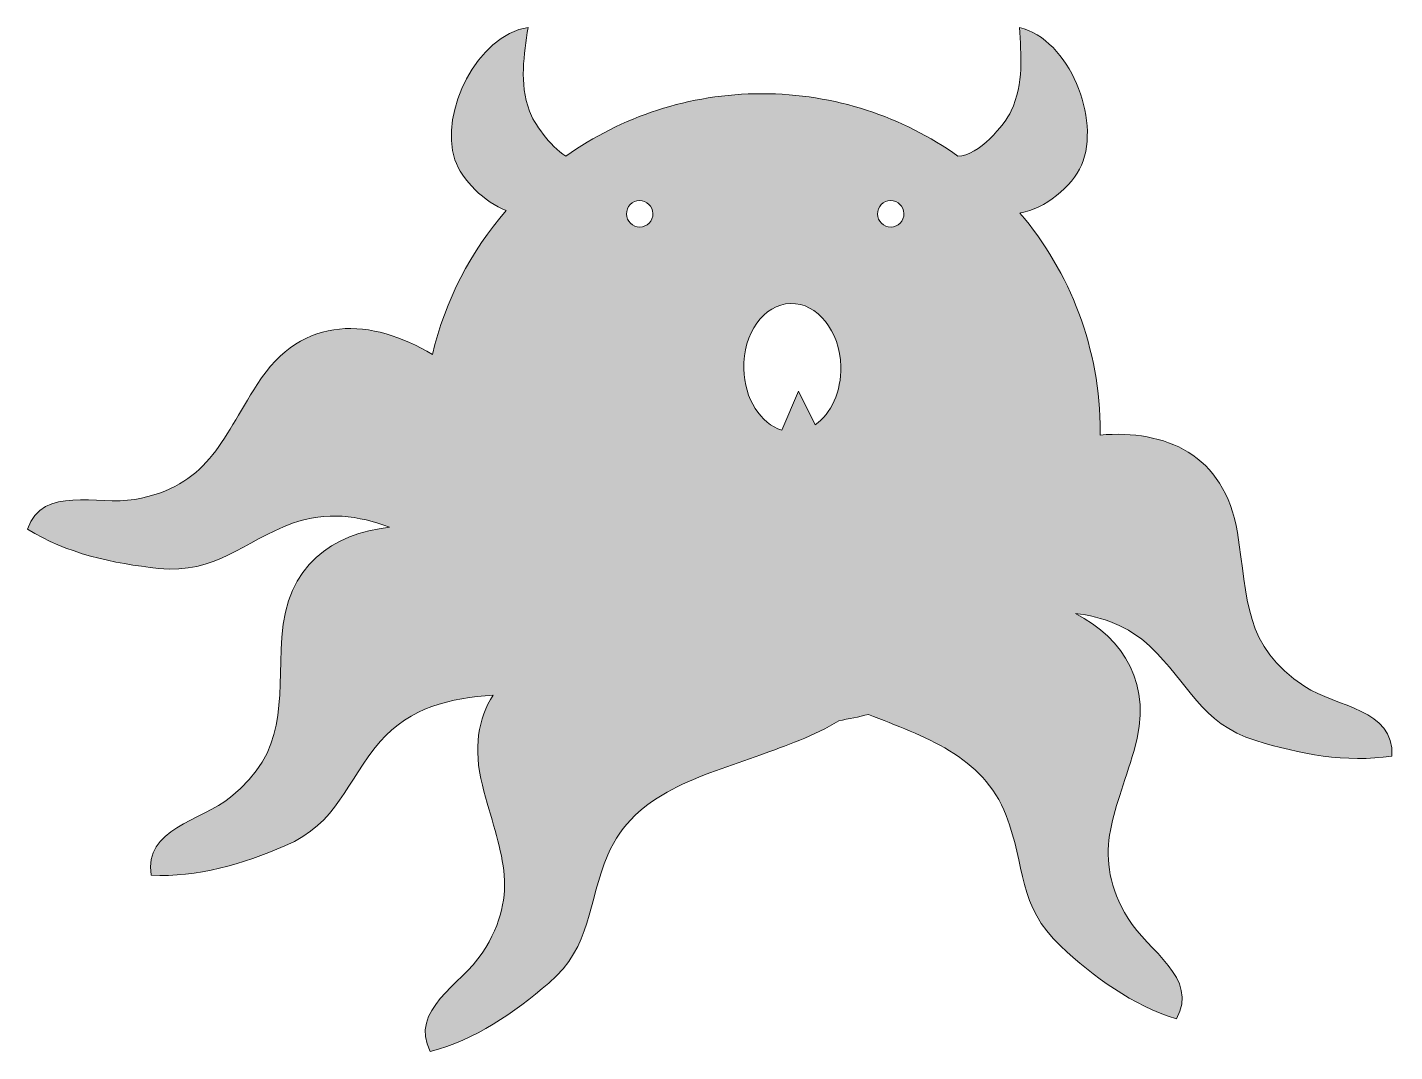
# Model space of a CAD drawing. Header units: inches. Extents: x 0 to 136, y 0 to 102.
import ezdxf

# ---------------------------------------------------------------- set-up
doc = ezdxf.new("R2010")
doc.units = ezdxf.units.IN
doc.header["$MEASUREMENT"] = 0
doc.layers.add('Layer 1', color=7, linetype='Continuous')

msp = doc.modelspace()

# ---------------------------------------------------------------- hatches: boundary and pattern name
at = {"layer": 'Layer 1', "true_color": 0xfdb91a}
h = msp.add_hatch(color=40, dxfattribs=at)
h.dxf.hatch_style = 2
edge = h.paths.add_edge_path()
edge.add_spline(control_points=[(126.66, 36.23), (120.55, 40.23), (121.07, 44.84), (119.98, 51.48), (118.7, 59.31), (112.8, 61.7), (106.38, 61.16), (106.39, 61.27), (106.39, 61.37), (106.39, 61.47), (106.39, 69.75), (103.39, 77.33), (98.42, 83.18), (98.45, 83.19), (98.49, 83.19), (98.52, 83.2), (100.8, 83.59), (103.63, 85.8), (104.53, 87.93), (106.46, 92.53), (103.34, 100.37), (98.37, 101.6), (98.53, 98.84), (98.82, 96.06), (97.56, 93.31), (96.93, 91.95), (94.31, 88.82), (92.27, 88.83), (86.79, 92.73), (80.08, 95.02), (72.84, 95.02), (65.6, 95.02), (58.9, 92.73), (53.41, 88.83), (51.77, 89.83), (50.2, 92.16), (49.79, 93.28), (48.75, 96.12), (49.26, 98.86), (49.65, 101.6), (44.6, 100.78), (40.85, 93.22), (42.4, 88.47), (43.06, 86.45), (45.37, 84.22), (47.48, 83.44), (43.98, 79.4), (41.43, 74.52), (40.17, 69.15), (34.22, 72.72), (27.31, 73.31), (22.79, 66.19), (19.18, 60.51), (17.85, 56.07), (10.65, 54.78), (6.93, 54.12), (1.58, 56.24), (0, 51.83), (3.88, 49.41), (8.5, 48.41), (13.01, 47.94), (18.75, 47.34), (21.32, 50.59), (26.29, 52.41), (29.68, 53.64), (32.85, 53.16), (35.92, 52.02), (30.28, 51.38), (25.66, 48.26), (25.24, 41.11), (24.84, 34.39), (25.83, 29.86), (20.16, 25.25), (17.23, 22.86), (11.52, 22.11), (12.28, 17.5), (16.84, 17.26), (21.37, 18.63), (25.54, 20.41), (30.85, 22.67), (31.52, 26.76), (34.99, 30.75), (37.97, 34.19), (41.97, 35.07), (46.18, 35.36), (44.71, 33.05), (44.19, 30.1), (45.12, 26.43), (46.78, 19.92), (49.1, 15.9), (45.1, 9.78), (43.03, 6.61), (37.82, 4.17), (39.95, 0), (44.37, 1.16), (48.27, 3.85), (51.7, 6.8), (56.07, 10.57), (55.47, 14.67), (57.56, 19.53), (60.24, 25.78), (66.83, 27.27), (72.72, 29.45), (75.08, 30.31), (78.08, 31.3), (80.46, 32.83), (81.46, 33), (82.43, 33.21), (83.39, 33.45), (88.9, 31.27), (94.76, 29.36), (97.06, 23.43), (98.97, 18.49), (98.21, 14.42), (102.45, 10.49), (105.76, 7.41), (109.56, 4.59), (113.94, 3.26), (116.21, 7.34), (111.1, 9.98), (109.14, 13.22), (105.37, 19.48), (107.84, 23.41), (109.74, 29.87), (111.7, 36.49), (108.7, 40.92), (103.92, 43.47), (106.61, 43.14), (109.14, 42.25), (111.34, 40.18), (115.2, 36.56), (116.29, 32.57), (121.81, 30.86), (126.13, 29.52), (130.78, 28.62), (135.3, 29.32), (135.58, 33.99), (129.82, 34.15), (126.66, 36.23)], knot_values=[0, 0, 0, 0, 1, 1, 1, 2, 2, 2, 3, 3, 3, 4, 4, 4, 5, 5, 5, 6, 6, 6, 7, 7, 7, 8, 8, 8, 9, 9, 9, 10, 10, 10, 11, 11, 11, 12, 12, 12, 13, 13, 13, 14, 14, 14, 15, 15, 15, 16, 16, 16, 17, 17, 17, 18, 18, 18, 19, 19, 19, 20, 20, 20, 21, 21, 21, 22, 22, 22, 23, 23, 23, 24, 24, 24, 25, 25, 25, 26, 26, 26, 27, 27, 27, 28, 28, 28, 29, 29, 29, 30, 30, 30, 31, 31, 31, 32, 32, 32, 33, 33, 33, 34, 34, 34, 35, 35, 35, 36, 36, 36, 37, 37, 37, 38, 38, 38, 39, 39, 39, 40, 40, 40, 41, 41, 41, 42, 42, 42, 43, 43, 43, 44, 44, 44, 45, 45, 45, 46, 46, 46, 46], degree=3, periodic=1)
edge = h.paths.add_edge_path()
edge.add_spline(control_points=[(62.01, 82.87), (61.88, 82.15), (61.19, 81.68), (60.48, 81.81), (59.77, 81.95), (59.29, 82.63), (59.43, 83.34), (59.56, 84.06), (60.24, 84.53), (60.95, 84.4), (61.67, 84.26), (62.14, 83.58), (62.01, 82.87)], knot_values=[0, 0, 0, 0, 1, 1, 1, 2, 2, 2, 3, 3, 3, 4, 4, 4, 4], degree=3, periodic=1)
edge = h.paths.add_edge_path()
edge.add_spline(control_points=[(78.13, 62.19), (78.13, 62.19), (76.45, 65.5), (76.45, 65.5), (76.45, 65.5), (74.82, 61.64), (74.82, 61.64), (72.71, 62.28), (71.11, 64.74), (71.03, 67.72), (70.94, 71.23), (73.02, 74.14), (75.68, 74.21), (78.34, 74.28), (80.57, 71.48), (80.66, 67.97), (80.73, 65.46), (79.69, 63.27), (78.13, 62.19)], knot_values=[0, 0, 0, 0, 1, 1, 1, 2, 2, 2, 3, 3, 3, 4, 4, 4, 5, 5, 5, 6, 6, 6, 6], degree=3, periodic=1)
edge = h.paths.add_edge_path()
edge.add_spline(control_points=[(86.9, 82.87), (86.77, 82.15), (86.09, 81.68), (85.37, 81.81), (84.66, 81.95), (84.19, 82.63), (84.32, 83.34), (84.45, 84.06), (85.14, 84.53), (85.85, 84.4), (86.56, 84.26), (87.03, 83.58), (86.9, 82.87)], knot_values=[0, 0, 0, 0, 1, 1, 1, 2, 2, 2, 3, 3, 3, 4, 4, 4, 4], degree=3, periodic=1)

# ---------------------------------------------------------------- linework, layer by layer
at = {"layer": 'Layer 1', "lineweight": 0}
for points, knots in [([(126.66, 36.23), (120.55, 40.23), (121.07, 44.84), (119.98, 51.48), (118.7, 59.31), (112.8, 61.7), (106.38, 61.16), (106.39, 61.27), (106.39, 61.37), (106.39, 61.47), (106.39, 69.75), (103.39, 77.33), (98.42, 83.18), (98.45, 83.19), (98.49, 83.19), (98.52, 83.2), (100.8, 83.59), (103.63, 85.8), (104.53, 87.93), (106.46, 92.53), (103.34, 100.37), (98.37, 101.6), (98.53, 98.84), (98.82, 96.06), (97.56, 93.31), (96.93, 91.95), (94.31, 88.82), (92.27, 88.83), (86.79, 92.73), (80.08, 95.02), (72.84, 95.02), (65.6, 95.02), (58.9, 92.73), (53.41, 88.83), (51.77, 89.83), (50.2, 92.16), (49.79, 93.28), (48.75, 96.12), (49.26, 98.86), (49.65, 101.6), (44.6, 100.78), (40.85, 93.22), (42.4, 88.47), (43.06, 86.45), (45.37, 84.22), (47.48, 83.44), (43.98, 79.4), (41.43, 74.52), (40.17, 69.15), (34.22, 72.72), (27.31, 73.31), (22.79, 66.19), (19.18, 60.51), (17.85, 56.07), (10.65, 54.78), (6.93, 54.12), (1.58, 56.24), (0, 51.83), (3.88, 49.41), (8.5, 48.41), (13.01, 47.94), (18.75, 47.34), (21.32, 50.59), (26.29, 52.41), (29.68, 53.64), (32.85, 53.16), (35.92, 52.02), (30.28, 51.38), (25.66, 48.26), (25.24, 41.11), (24.84, 34.39), (25.83, 29.86), (20.16, 25.25), (17.23, 22.86), (11.52, 22.11), (12.28, 17.5), (16.84, 17.26), (21.37, 18.63), (25.54, 20.41), (30.85, 22.67), (31.52, 26.76), (34.99, 30.75), (37.97, 34.19), (41.97, 35.07), (46.18, 35.36), (44.71, 33.05), (44.19, 30.1), (45.12, 26.43), (46.78, 19.92), (49.1, 15.9), (45.1, 9.78), (43.03, 6.61), (37.82, 4.17), (39.95, 0), (44.37, 1.16), (48.27, 3.85), (51.7, 6.8), (56.07, 10.57), (55.47, 14.67), (57.56, 19.53), (60.24, 25.78), (66.83, 27.27), (72.72, 29.45), (75.08, 30.31), (78.08, 31.3), (80.46, 32.83), (81.46, 33), (82.43, 33.21), (83.39, 33.45), (88.9, 31.27), (94.76, 29.36), (97.06, 23.43), (98.97, 18.49), (98.21, 14.42), (102.45, 10.49), (105.76, 7.41), (109.56, 4.59), (113.94, 3.26), (116.21, 7.34), (111.1, 9.98), (109.14, 13.22), (105.37, 19.48), (107.84, 23.41), (109.74, 29.87), (111.7, 36.49), (108.7, 40.92), (103.92, 43.47), (106.61, 43.14), (109.14, 42.25), (111.34, 40.18), (115.2, 36.56), (116.29, 32.57), (121.81, 30.86), (126.13, 29.52), (130.78, 28.62), (135.3, 29.32), (135.58, 33.99), (129.82, 34.15), (126.66, 36.23)], [0, 0, 0, 0, 1, 1, 1, 2, 2, 2, 3, 3, 3, 4, 4, 4, 5, 5, 5, 6, 6, 6, 7, 7, 7, 8, 8, 8, 9, 9, 9, 10, 10, 10, 11, 11, 11, 12, 12, 12, 13, 13, 13, 14, 14, 14, 15, 15, 15, 16, 16, 16, 17, 17, 17, 18, 18, 18, 19, 19, 19, 20, 20, 20, 21, 21, 21, 22, 22, 22, 23, 23, 23, 24, 24, 24, 25, 25, 25, 26, 26, 26, 27, 27, 27, 28, 28, 28, 29, 29, 29, 30, 30, 30, 31, 31, 31, 32, 32, 32, 33, 33, 33, 34, 34, 34, 35, 35, 35, 36, 36, 36, 37, 37, 37, 38, 38, 38, 39, 39, 39, 40, 40, 40, 41, 41, 41, 42, 42, 42, 43, 43, 43, 44, 44, 44, 45, 45, 45, 46, 46, 46, 46]), ([(62.01, 82.87), (61.88, 82.15), (61.19, 81.68), (60.48, 81.81), (59.77, 81.95), (59.29, 82.63), (59.43, 83.34), (59.56, 84.06), (60.24, 84.53), (60.95, 84.4), (61.67, 84.26), (62.14, 83.58), (62.01, 82.87)], [0, 0, 0, 0, 1, 1, 1, 2, 2, 2, 3, 3, 3, 4, 4, 4, 4]), ([(86.9, 82.87), (86.77, 82.15), (86.09, 81.68), (85.37, 81.81), (84.66, 81.95), (84.19, 82.63), (84.32, 83.34), (84.45, 84.06), (85.14, 84.53), (85.85, 84.4), (86.56, 84.26), (87.03, 83.58), (86.9, 82.87)], [0, 0, 0, 0, 1, 1, 1, 2, 2, 2, 3, 3, 3, 4, 4, 4, 4]), ([(78.13, 62.19), (78.13, 62.19), (76.45, 65.5), (76.45, 65.5), (76.45, 65.5), (74.82, 61.64), (74.82, 61.64), (72.71, 62.28), (71.11, 64.74), (71.03, 67.72), (70.94, 71.23), (73.02, 74.14), (75.68, 74.21), (78.34, 74.28), (80.57, 71.48), (80.66, 67.97), (80.73, 65.46), (79.69, 63.27), (78.13, 62.19)], [0, 0, 0, 0, 1, 1, 1, 2, 2, 2, 3, 3, 3, 4, 4, 4, 5, 5, 5, 6, 6, 6, 6])]:
    msp.add_open_spline(points, degree=3, knots=knots, dxfattribs=at)

doc.saveas('drawing.dxf')
